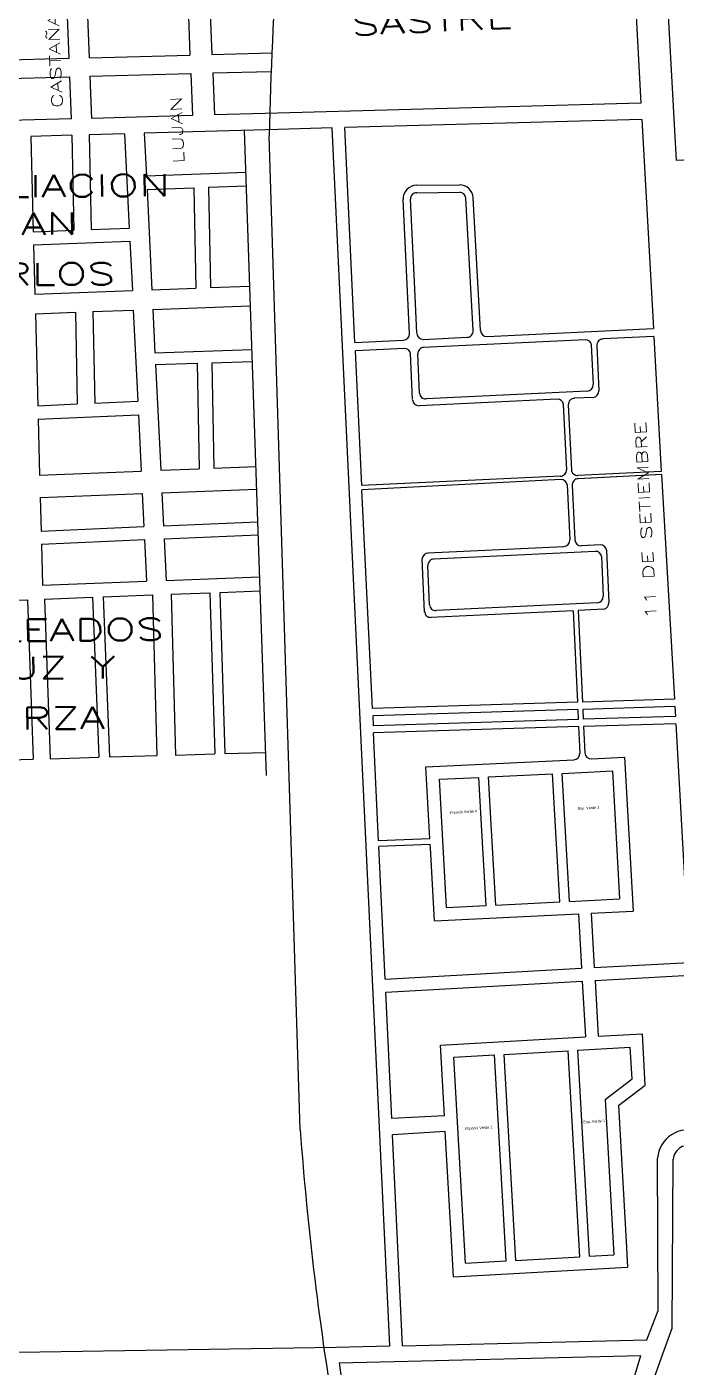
# Model space of a CAD drawing. Header units: millimetres. Extents: x 4374322 to 4409026, y 6503580 to 6534206.
# Drawn here: x 4390454 to 4391043, y 6519881 to 6521097 of the extents above; entities that cross this region are included whole.
import ezdxf

# ---------------------------------------------------------------- set-up
doc = ezdxf.new("R2010")
doc.units = ezdxf.units.MM
for name, color, linetype in [('FERROCARRIL', 252, 'VÍAS'), ('LINEA CALLE', 252, 'Continuous'), ('NOMBRE BARRIO', 8, 'Continuous'), ('NOMBRE CALLE', 252, 'Continuous')]:
    doc.layers.add(name, color=color, linetype=linetype)
doc.styles.add('ROMANS', font='romans')
doc.styles.add('style1', font='arial.ttf')
doc.linetypes.add('VÍAS', pattern='A,3.81,[130,ltypeshp.shx,S=6.35,R=0,X=0,Y=0],3.81', length=7.62)

msp = doc.modelspace()

# ---------------------------------------------------------------- linework, layer by layer
at = {"layer": 'FERROCARRIL', "ltscale": 0.3, "transparency": 33554687}
msp.add_line((4390702, 6520096.6), (4390673.9, 6520998.5), dxfattribs=at)
for centre, radius, start, end in [((4393915.1, 6520933.8), 3241.8, 175.8201, 178.8573), ((4393624, 6520314.3), 2930.1, 184.2612, 189.5804)]:
    msp.add_arc(centre, radius, start, end, dxfattribs=at)
at = {"layer": 'LINEA CALLE', "transparency": 33554687}
for p, q in [((4391003.9, 6521687), (4391043.1, 6520976)), ((4391001, 6521212.4), (4391011.1, 6521028.1)), ((4390492.4, 6521068.8), (4390490.4, 6521122)), ((4390510.9, 6521069.3), (4390508.8, 6521122.5)), ((4390600, 6521125.1), (4390602.1, 6521071.7)), ((4390619.8, 6521125.6), (4390622, 6521072.3)), ((4390383.1, 6521065.8), (4390492.4, 6521068.8)), ((4390510.9, 6521069.3), (4390602.1, 6521071.7)), ((4390622, 6521072.3), (4390676.3, 6521073.7)), ((4390622.7, 6521055.5), (4390675.6, 6521056.9)), ((4390383.7, 6521049), (4390493.1, 6521052)), ((4390494.6, 6521013.7), (4390493.1, 6521052)), ((4390511.5, 6521052.5), (4390602.8, 6521054.9)), ((4390513, 6521014.2), (4390511.5, 6521052.5)), ((4390602.8, 6521054.9), (4390604.3, 6521016.8)), ((4390622.7, 6521055.5), (4390624.2, 6521017.3)), ((4391011.1, 6521028.1), (4390681.9, 6521018.9)), ((4390494.6, 6521013.7), (4390385.1, 6521010.7)), ((4390604.3, 6521016.8), (4390513, 6521014.2)), ((4390681.9, 6521018.9), (4390624.2, 6521017.3)), ((4391012, 6521013.3), (4390742.5, 6521005.8)), ((4391012, 6521013.3), (4390742.5, 6521005.8)), ((4391012, 6521013.3), (4391022.4, 6520823.5)), ((4390494.9, 6520998.9), (4390457.8, 6520997.9)), ((4390457.8, 6520997.9), (4390460, 6520911.3)), ((4390494.9, 6520998.9), (4390496.6, 6520912.7)), ((4390542.8, 6521000.3), (4390510.7, 6520999.4)), ((4390510.7, 6520999.4), (4390512.5, 6520913.3)), ((4390542.8, 6521000.3), (4390547, 6520914.7)), ((4390682.1, 6521004.1), (4390560.6, 6521000.8)), ((4390560.6, 6521000.8), (4390562.5, 6520962)), ((4390651.3, 6521003.3), (4390671.3, 6520417.9)), ((4390730.9, 6521005.5), (4390682.1, 6521004.1)), ((4390730.9, 6521005.5), (4390682.1, 6521004.1)), ((4390783.2, 6519900.4), (4390730.9, 6521005.5)), ((4390783.2, 6519900.4), (4390730.9, 6521005.5)), ((4390751.7, 6520810.8), (4390742.5, 6521005.8)), ((4390751.7, 6520810.8), (4390742.5, 6521005.8)), ((4390562.5, 6520962), (4390652.6, 6520965.3)), ((4390563.1, 6520949.7), (4390605.6, 6520951.2)), ((4390563.1, 6520949.7), (4390567.6, 6520858.7)), ((4390605.6, 6520951.2), (4390607.3, 6520860.2)), ((4390618.9, 6520951.7), (4390653, 6520953)), ((4390618.9, 6520951.7), (4390620.6, 6520860.7)), ((4390807.7, 6520953.5), (4390846.5, 6520953.8)), ((4390807.7, 6520953.5), (4390846.5, 6520953.8)), ((4390807.7, 6520946.8), (4390846.5, 6520947.2)), ((4390807.7, 6520946.8), (4390846.5, 6520947.2)), ((4390801.1, 6520818.9), (4390795.4, 6520940.5)), ((4390801.1, 6520818.9), (4390795.4, 6520940.5)), ((4390805.9, 6520859.5), (4390802.1, 6520940.8)), ((4390805.9, 6520859.5), (4390802.1, 6520940.8)), ((4390858.9, 6520821.6), (4390852.3, 6520941.8)), ((4390858.9, 6520821.6), (4390852.3, 6520941.8)), ((4390865.6, 6520821.8), (4390858.9, 6520942.1)), ((4390865.6, 6520821.8), (4390858.9, 6520942.1)), ((4390460, 6520911.3), (4390496.6, 6520912.7)), ((4390512.5, 6520913.3), (4390547, 6520914.7)), ((4390460.3, 6520899.5), (4390547.6, 6520902.9)), ((4390460.3, 6520899.5), (4390461.5, 6520854.7)), ((4390547.6, 6520902.9), (4390549.8, 6520858)), ((4390620.6, 6520860.7), (4390656.1, 6520862)), ((4390461.5, 6520854.7), (4390549.8, 6520858)), ((4390567.6, 6520858.7), (4390607.3, 6520860.2)), ((4390807.8, 6520819.2), (4390805.9, 6520859.5)), ((4390807.8, 6520819.2), (4390805.9, 6520859.5)), ((4390461.9, 6520836.9), (4390498.1, 6520838.3)), ((4390498.1, 6520838.3), (4390499.8, 6520755.1)), ((4390514, 6520838.9), (4390550.6, 6520840.2)), ((4390514, 6520838.9), (4390515.7, 6520755.8)), ((4390550.6, 6520840.2), (4390554.7, 6520757.5)), ((4390568.4, 6520840.9), (4390656.7, 6520844.2)), ((4390568.4, 6520840.9), (4390570.3, 6520801.6)), ((4390461.9, 6520836.9), (4390464.1, 6520753.5)), ((4390751.7, 6520810.8), (4390795.7, 6520812.9)), ((4390751.7, 6520810.8), (4390795.7, 6520812.9)), ((4390813.7, 6520813.7), (4390853.5, 6520815.6)), ((4390813.7, 6520813.7), (4390853.5, 6520815.6)), ((4390960.6, 6520813.3), (4390813.8, 6520806.4)), ((4390960.6, 6520813.3), (4390813.8, 6520806.4)), ((4390871.5, 6520816.4), (4391022.4, 6520823.5)), ((4391022.8, 6520816.3), (4390976.7, 6520814.1)), ((4391022.8, 6520816.3), (4391029.5, 6520693.9)), ((4390570.3, 6520801.6), (4390658.1, 6520804.5)), ((4390796.7, 6520805.5), (4390752.1, 6520803.4)), ((4390796.7, 6520805.5), (4390752.1, 6520803.4)), ((4390757.9, 6520681.1), (4390752.1, 6520803.4)), ((4390757.9, 6520681.1), (4390752.1, 6520803.4)), ((4390803.9, 6520759), (4390802, 6520800.8)), ((4390803.9, 6520759), (4390802, 6520800.8)), ((4390966.1, 6520808.6), (4390967.8, 6520772.7)), ((4390966.1, 6520808.6), (4390967.8, 6520772.7)), ((4390971, 6520808.1), (4390973, 6520767.1)), ((4390971, 6520808.1), (4390973, 6520767.1)), ((4390570.9, 6520790.8), (4390608.5, 6520792.1)), ((4390570.9, 6520790.8), (4390575.5, 6520694.9)), ((4390608.5, 6520792.1), (4390610.3, 6520696.3)), ((4390621.8, 6520792.5), (4390658.4, 6520793.7)), ((4390621.8, 6520792.5), (4390623.6, 6520696.8)), ((4390810.3, 6520764.9), (4390808.7, 6520800.5)), ((4390810.3, 6520764.9), (4390808.7, 6520800.5)), ((4390962.4, 6520766.6), (4390816.3, 6520759.7)), ((4390962.4, 6520766.6), (4390816.3, 6520759.7)), ((4390464.1, 6520753.5), (4390499.8, 6520755.1)), ((4390515.7, 6520755.8), (4390554.7, 6520757.5)), ((4390935.1, 6520759.5), (4390809.9, 6520753.5)), ((4390935.1, 6520759.5), (4390809.9, 6520753.5)), ((4390940.7, 6520754.6), (4390943.5, 6520695.4)), ((4390940.7, 6520754.6), (4390943.5, 6520695.4)), ((4390945.2, 6520754.3), (4390948, 6520695.4)), ((4390945.2, 6520754.3), (4390948, 6520695.4)), ((4390967.5, 6520761), (4390950.9, 6520760.2)), ((4390967.5, 6520761), (4390950.9, 6520760.2)), ((4390464.4, 6520741.3), (4390555.3, 6520745.3)), ((4390464.4, 6520741.3), (4390465.7, 6520690.6)), ((4390555.3, 6520745.3), (4390557.8, 6520694.2)), ((4390465.7, 6520690.6), (4390557.8, 6520694.2)), ((4390575.5, 6520694.9), (4390610.3, 6520696.3)), ((4390623.6, 6520696.8), (4390661.7, 6520698.3)), ((4391029.5, 6520693.9), (4390954, 6520690.3)), ((4391029.5, 6520693.9), (4390954, 6520690.3)), ((4390938.2, 6520689.6), (4390757.9, 6520681.1)), ((4390938.2, 6520689.6), (4390757.9, 6520681.1)), ((4390938.6, 6520686.4), (4390758.1, 6520677.3)), ((4390938.6, 6520686.4), (4390758.1, 6520677.3)), ((4390944.2, 6520681.6), (4390946.5, 6520631.7)), ((4390944.2, 6520681.6), (4390946.5, 6520631.7)), ((4390948.7, 6520681.4), (4390951, 6520631.8)), ((4390948.7, 6520681.4), (4390951, 6520631.8)), ((4391030, 6520691), (4390954.3, 6520687.2)), ((4391029.7, 6520691), (4390954.3, 6520687.2)), ((4391029.7, 6520691), (4391041.5, 6520487.1)), ((4390466.2, 6520670.1), (4390558.8, 6520673.8)), ((4390466.2, 6520670.1), (4390467, 6520639.8)), ((4390558.8, 6520673.8), (4390560.2, 6520643.8)), ((4390576.5, 6520674.5), (4390662.4, 6520677.9)), ((4390576.5, 6520674.5), (4390578, 6520644.5)), ((4390767.5, 6520478.7), (4390758.1, 6520677.3)), ((4390767.5, 6520478.7), (4390758.1, 6520677.3)), ((4390467, 6520639.8), (4390560.2, 6520643.8)), ((4390578, 6520644.5), (4390663.4, 6520648.2)), ((4390467.3, 6520628), (4390560.8, 6520632)), ((4390560.8, 6520632), (4390562.6, 6520594.3)), ((4390578.6, 6520632.8), (4390663.8, 6520636.4)), ((4390578.6, 6520632.8), (4390580.4, 6520595)), ((4390467.3, 6520628), (4390468.2, 6520590.8)), ((4390941.1, 6520625.6), (4390817.8, 6520619.8)), ((4390941.1, 6520625.6), (4390817.8, 6520619.8)), ((4390969.7, 6520621.3), (4390822.9, 6520614.3)), ((4390969.7, 6520621.3), (4390822.9, 6520614.3)), ((4390974.3, 6520627.2), (4390957, 6520626.4)), ((4390974.3, 6520627.2), (4390957, 6520626.4)), ((4390979.8, 6520622.3), (4390982.1, 6520574.9)), ((4390979.8, 6520622.3), (4390982.1, 6520574.9)), ((4390814.9, 6520566.3), (4390812.7, 6520614.5)), ((4390814.9, 6520566.3), (4390812.7, 6520614.5)), ((4390819.4, 6520572.9), (4390817.7, 6520608.5)), ((4390819.4, 6520572.9), (4390817.7, 6520608.5)), ((4390975.2, 6520616.6), (4390976.9, 6520580.7)), ((4390975.2, 6520616.6), (4390976.9, 6520580.7)), ((4390468.2, 6520590.8), (4390562.6, 6520594.3)), ((4390580.4, 6520595), (4390665.1, 6520598.2)), ((4390523.4, 6520580.1), (4390568.2, 6520581.8)), ((4390568.2, 6520581.8), (4390572.1, 6520436)), ((4390585.1, 6520582.5), (4390620, 6520583.8)), ((4390585.1, 6520582.5), (4390589.1, 6520436.5)), ((4390620, 6520583.8), (4390624.6, 6520437.5)), ((4390629.2, 6520584.1), (4390665.6, 6520585.5)), ((4390629.2, 6520584.1), (4390633.8, 6520437.8)), ((4390404.9, 6520575.6), (4390454.8, 6520577.5)), ((4390454.8, 6520577.5), (4390460, 6520432.8)), ((4390470, 6520578.1), (4390513.7, 6520579.8)), ((4390470, 6520578.1), (4390475.3, 6520433.2)), ((4390513.7, 6520579.8), (4390519.4, 6520434.5)), ((4390523.4, 6520580.1), (4390529.1, 6520434.8)), ((4390971.5, 6520574.6), (4390825.4, 6520567.7)), ((4390971.5, 6520574.6), (4390825.4, 6520567.7)), ((4390949.6, 6520567.5), (4390820.4, 6520561.4)), ((4390949.6, 6520567.5), (4390820.4, 6520561.4)), ((4390949.6, 6520567.5), (4390953.5, 6520484.4)), ((4390949.6, 6520567.5), (4390953.5, 6520484.4)), ((4390977.1, 6520568.8), (4390954.1, 6520567.8)), ((4390977.1, 6520568.8), (4390954.1, 6520567.8)), ((4390954.1, 6520567.8), (4390958, 6520484.5)), ((4390954.1, 6520567.8), (4390958, 6520484.5)), ((4391041.5, 6520487.1), (4390958, 6520484.5)), ((4391041.5, 6520487.1), (4390958, 6520484.5)), ((4390953.5, 6520484.4), (4390767.5, 6520478.7)), ((4390953.5, 6520484.4), (4390767.5, 6520478.7)), ((4390953.8, 6520477.8), (4390767.8, 6520472.1)), ((4390953.8, 6520477.8), (4390767.8, 6520472.1)), ((4390953.8, 6520477.8), (4390954.3, 6520468.8)), ((4390953.8, 6520477.8), (4390954.3, 6520468.8)), ((4391041.8, 6520480.5), (4390958.3, 6520477.9)), ((4391041.8, 6520480.5), (4390958.3, 6520477.9)), ((4390958.3, 6520477.9), (4390958.8, 6520469)), ((4390958.3, 6520477.9), (4390958.8, 6520469)), ((4391041.8, 6520480.5), (4391042.3, 6520471.5)), ((4390767.8, 6520472.1), (4390768.2, 6520463.1)), ((4390954.3, 6520468.8), (4390768.2, 6520463.1)), ((4390954.3, 6520468.8), (4390768.2, 6520463.1)), ((4390954.6, 6520462.5), (4390768.5, 6520456.6)), ((4390954.6, 6520462.5), (4390768.5, 6520456.6)), ((4390954.6, 6520462.5), (4390955.7, 6520438.3)), ((4390954.6, 6520462.5), (4390955.7, 6520438.3)), ((4391042.3, 6520471.5), (4390958.8, 6520469)), ((4391042.3, 6520471.5), (4390958.8, 6520469)), ((4391042.7, 6520465), (4390959.1, 6520462.5)), ((4391042.7, 6520465), (4390959.1, 6520462.5)), ((4390959.1, 6520462.5), (4390960.2, 6520438.4)), ((4390959.1, 6520462.5), (4390960.2, 6520438.4)), ((4391042.7, 6520465), (4391054.7, 6520248.4)), ((4391042.7, 6520465), (4391054.7, 6520248.4)), ((4390773.2, 6520358.8), (4390768.5, 6520456.6)), ((4390773.2, 6520358.8), (4390768.5, 6520456.6)), ((4390529.1, 6520434.8), (4390572.1, 6520436)), ((4390589.1, 6520436.5), (4390624.6, 6520437.5)), ((4390633.8, 6520437.8), (4390670.6, 6520438.8)), ((4390407.6, 6520431.3), (4390460, 6520432.8)), ((4390475.3, 6520433.2), (4390519.4, 6520434.5)), ((4390819.6, 6520360.6), (4390816, 6520425.7)), ((4390819.6, 6520360.6), (4390816, 6520425.7)), ((4390996.2, 6520434.5), (4391004, 6520294.9)), ((4390996.2, 6520434.5), (4391004, 6520294.9)), ((4390828.3, 6520414.7), (4390864.1, 6520416.3)), ((4390828.3, 6520414.7), (4390864.1, 6520416.3)), ((4390834.8, 6520298.2), (4390828.3, 6520414.7)), ((4390834.8, 6520298.2), (4390828.3, 6520414.7)), ((4390866.9, 6520367.8), (4390864.1, 6520416.3)), ((4390866.9, 6520367.8), (4390864.1, 6520416.3)), ((4390872.9, 6520416.7), (4390931, 6520419.4)), ((4390872.9, 6520416.7), (4390931, 6520419.4)), ((4390875.6, 6520368.3), (4390872.9, 6520416.7)), ((4390875.6, 6520368.3), (4390872.9, 6520416.7)), ((4390933.7, 6520371.6), (4390931, 6520419.4)), ((4390933.7, 6520371.6), (4390931, 6520419.4)), ((4390939.7, 6520419.9), (4390962.8, 6520420.9)), ((4390939.7, 6520419.9), (4390962.8, 6520420.9)), ((4390946.2, 6520303.7), (4390939.7, 6520419.9)), ((4390946.2, 6520303.7), (4390939.7, 6520419.9)), ((4390962.8, 6520420.9), (4390985.2, 6520422.2)), ((4390962.8, 6520420.9), (4390985.2, 6520422.2)), ((4390985.2, 6520422.2), (4390991.8, 6520306)), ((4390985.2, 6520422.2), (4390991.8, 6520306)), ((4390870.7, 6520299.9), (4390866.9, 6520367.8)), ((4390870.7, 6520299.9), (4390866.9, 6520367.8)), ((4390879.4, 6520300.4), (4390875.6, 6520368.3)), ((4390879.4, 6520300.4), (4390875.6, 6520368.3)), ((4390937.5, 6520303.3), (4390933.7, 6520371.6)), ((4390937.5, 6520303.3), (4390933.7, 6520371.6)), ((4390819.6, 6520360.6), (4390773.2, 6520358.8)), ((4390819.6, 6520360.6), (4390773.2, 6520358.8)), ((4390819.9, 6520355.4), (4390773.4, 6520353.6)), ((4390819.9, 6520355.4), (4390773.4, 6520353.6)), ((4390779.1, 6520233.1), (4390773.4, 6520353.6)), ((4390779.1, 6520233.1), (4390773.4, 6520353.6)), ((4390820.1, 6520352.4), (4390819.9, 6520355.4)), ((4390820.1, 6520352.4), (4390819.9, 6520355.4)), ((4390823.8, 6520286), (4390820.1, 6520352.4)), ((4390823.8, 6520286), (4390820.1, 6520352.4)), ((4390879.4, 6520300.4), (4390937.5, 6520303.3)), ((4390879.4, 6520300.4), (4390937.5, 6520303.3)), ((4390946.2, 6520303.7), (4390991.8, 6520306)), ((4390946.2, 6520303.7), (4390991.8, 6520306)), ((4390823.8, 6520286), (4390954.4, 6520292.5)), ((4390823.8, 6520286), (4390954.4, 6520292.5)), ((4390834.8, 6520298.2), (4390870.7, 6520299.9)), ((4390834.8, 6520298.2), (4390870.7, 6520299.9)), ((4390954.4, 6520292.5), (4390957.2, 6520243.1)), ((4390954.4, 6520292.5), (4390957.2, 6520243.1)), ((4390966, 6520293), (4391004, 6520294.9)), ((4390966, 6520293), (4391004, 6520294.9)), ((4390966, 6520293), (4390968.8, 6520243.8)), ((4390966, 6520293), (4390968.8, 6520243.8)), ((4390779.1, 6520233.1), (4390957.2, 6520243.1)), ((4390779.1, 6520233.1), (4390957.2, 6520243.1)), ((4390968.8, 6520243.8), (4391054.7, 6520248.4)), ((4390968.8, 6520243.8), (4391054.7, 6520248.4)), ((4390968.8, 6520243.8), (4391054.7, 6520248.4)), ((4390968.8, 6520243.8), (4391054.7, 6520248.4)), ((4390779.7, 6520221.5), (4390957.8, 6520231.5)), ((4390779.7, 6520221.5), (4390957.8, 6520231.5)), ((4390957.8, 6520231.5), (4390960.7, 6520180.7)), ((4390957.8, 6520231.5), (4390960.7, 6520180.7)), ((4390969.5, 6520232.1), (4391055.4, 6520236.7)), ((4390969.5, 6520232.1), (4391055.4, 6520236.7)), ((4390969.5, 6520232.1), (4391055.4, 6520236.7)), ((4390969.5, 6520232.1), (4391055.4, 6520236.7)), ((4390969.5, 6520232.1), (4390972.3, 6520181.4)), ((4390969.5, 6520232.1), (4390972.3, 6520181.4)), ((4390785.1, 6520106.6), (4390779.7, 6520221.5)), ((4390785.1, 6520106.6), (4390779.7, 6520221.5)), ((4390829.2, 6520173.4), (4390960.7, 6520180.7)), ((4390829.2, 6520173.4), (4390960.7, 6520180.7)), ((4390972.3, 6520181.4), (4391012.4, 6520183.6)), ((4390972.3, 6520181.4), (4391012.4, 6520183.6)), ((4391015, 6520137.1), (4391012.4, 6520183.6)), ((4391015, 6520137.1), (4391012.4, 6520183.6)), ((4390832.8, 6520109.3), (4390829.2, 6520173.4)), ((4390832.8, 6520109.3), (4390829.2, 6520173.4)), ((4390953.8, 6520168.7), (4391001.4, 6520171.4)), ((4390953.8, 6520168.7), (4391001.4, 6520171.4)), ((4390964.3, 6519981.7), (4390953.8, 6520168.7)), ((4390964.3, 6519981.7), (4390953.8, 6520168.7)), ((4391003, 6520142.6), (4391001.4, 6520171.4)), ((4391003, 6520142.6), (4391001.4, 6520171.4)), ((4390841.5, 6520162.4), (4390878.3, 6520164.4)), ((4390841.5, 6520162.4), (4390878.3, 6520164.4)), ((4390852, 6519975.4), (4390841.5, 6520162.4)), ((4390852, 6519975.4), (4390841.5, 6520162.4)), ((4390888.8, 6519977.5), (4390878.3, 6520164.4)), ((4390888.8, 6519977.5), (4390878.3, 6520164.4)), ((4390887, 6520164.9), (4390945.1, 6520168.2)), ((4390887, 6520164.9), (4390945.1, 6520168.2)), ((4390897.5, 6519978), (4390887, 6520164.9)), ((4390897.5, 6519978), (4390887, 6520164.9)), ((4390955.6, 6519981.2), (4390945.1, 6520168.2)), ((4390955.6, 6519981.2), (4390945.1, 6520168.2)), ((4390978.7, 6520124), (4391003, 6520142.6)), ((4390978.7, 6520124), (4391003, 6520142.6)), ((4390990.6, 6520118.5), (4391015, 6520137.1)), ((4390990.6, 6520118.5), (4391015, 6520137.1)), ((4390978.7, 6520124), (4390986.6, 6519983)), ((4390978.7, 6520124), (4390986.6, 6519983)), ((4390832.8, 6520109.3), (4390785.1, 6520106.6)), ((4390832.8, 6520109.3), (4390785.1, 6520106.6)), ((4390990.6, 6520118.5), (4390997.6, 6519995.2)), ((4390990.6, 6520118.5), (4390997.6, 6519995.2)), ((4390833.6, 6520094.8), (4390785.8, 6520092)), ((4390833.6, 6520094.8), (4390785.8, 6520092)), ((4390794.9, 6519900.6), (4390785.8, 6520092)), ((4390794.9, 6519900.6), (4390785.8, 6520092)), ((4390838.3, 6520011.7), (4390833.6, 6520094.8)), ((4390838.3, 6520011.7), (4390833.6, 6520094.8)), ((4391026.7, 6519932.6), (4391026.1, 6520070.8)), ((4391039.4, 6519916.4), (4391040.3, 6520069.7)), ((4391039.4, 6519916.4), (4391040.3, 6520069.7)), ((4390841, 6519963.1), (4390838.3, 6520011.7)), ((4390841, 6519963.1), (4390838.3, 6520011.7)), ((4390997.6, 6519995.2), (4390998.9, 6519972)), ((4390997.6, 6519995.2), (4390998.9, 6519972)), ((4390852, 6519975.4), (4390888.8, 6519977.5)), ((4390852, 6519975.4), (4390888.8, 6519977.5)), ((4390897.5, 6519978), (4390955.6, 6519981.2)), ((4390897.5, 6519978), (4390955.6, 6519981.2)), ((4390964.3, 6519981.7), (4390986.6, 6519983)), ((4390964.3, 6519981.7), (4390986.6, 6519983)), ((4390841, 6519963.1), (4390998.9, 6519972)), ((4390841, 6519963.1), (4390998.9, 6519972)), ((4391016.4, 6519906), (4391026.7, 6519932.6)), ((4391016.4, 6519906), (4391026.7, 6519932.6)), ((4391030.9, 6519893.1), (4391039.4, 6519916.4)), ((4391030.9, 6519893.1), (4391039.4, 6519916.4)), ((4390794.9, 6519900.6), (4391016.4, 6519906)), ((4390794.9, 6519900.6), (4391016.4, 6519906)), ((4390338, 6519893), (4390734.6, 6519899.2)), ((4390734.6, 6519899.2), (4390783.2, 6519900.4)), ((4390734.6, 6519899.2), (4390783.2, 6519900.4)), ((4390737.4, 6519884.9), (4391010.9, 6519891.6)), ((4390996.8, 6519843.8), (4391010.9, 6519891.6)), ((4390996.8, 6519843.8), (4391010.9, 6519891.6)), ((4391006.8, 6519825.5), (4391030.9, 6519893.1)), ((4391006.8, 6519825.5), (4391030.9, 6519893.1)), ((4390737.4, 6519884.9), (4390751.4, 6519781.1)), ((4390737.4, 6519884.9), (4390751.4, 6519781.1))]:
    msp.add_line(p, q, dxfattribs=at)
at = {"layer": 'LINEA CALLE', "ltscale": 1.5, "transparency": 33554687}
for p, q in [((4390816, 6520425.7), (4390950.3, 6520432.2)), ((4390816, 6520425.7), (4390950.3, 6520432.2)), ((4390966.2, 6520433), (4390996.2, 6520434.5)), ((4390966.2, 6520433), (4390996.2, 6520434.5))]:
    msp.add_line(p, q, dxfattribs=at)
at = {"layer": 'LINEA CALLE', "transparency": 33554687}
msp.add_lwpolyline([(4391432.3, 6520993.9), (4391043.1, 6520976)], dxfattribs=at)
for centre, radius, start, end in [((4391813.5, 6521644.5), 1237.2, 77.3568, 77.3568), ((4390807.8, 6520941.1), 12.4, 90.5074, 182.6772), ((4390807.8, 6520941.1), 12.4, 90.5074, 182.6772), ((4390807.8, 6520941.1), 5.7, 90.5074, 182.6772), ((4390807.8, 6520941.1), 5.7, 90.5074, 182.6772), ((4390846.6, 6520941.5), 12.4, 3.171, 90.5074), ((4390846.6, 6520941.5), 12.4, 3.171, 90.5074), ((4390846.6, 6520941.5), 5.7, 3.171, 90.5074), ((4390846.6, 6520941.5), 5.7, 3.171, 90.5074), ((4390795.4, 6520818.6), 5.7, 272.6772, 2.6772), ((4390795.4, 6520818.6), 5.7, 272.6772, 2.6772), ((4390813.5, 6520819.4), 5.7, 182.6772, 272.6772), ((4390813.5, 6520819.4), 5.7, 182.6772, 272.6772), ((4390853.2, 6520821.3), 5.7, 272.6772, 3.171), ((4390853.2, 6520821.3), 5.7, 272.6772, 3.171), ((4390871.3, 6520822.1), 5.7, 183.171, 272.6772), ((4390871.3, 6520822.1), 5.7, 183.171, 272.6772), ((4390961, 6520808.2), 5.17, 5.3095, 94.6003), ((4390961, 6520808.2), 5.17, 5.3095, 94.6003), ((4390976.8, 6520808.3), 5.73, 90.7836, 182.5643), ((4390976.8, 6520808.3), 5.73, 90.7836, 182.5643), ((4390796.8, 6520800.3), 5.22, 5.5309, 94.0538), ((4390796.8, 6520800.3), 5.22, 5.5309, 94.0538), ((4390814.3, 6520800.7), 5.65, 89.9734, 182.8957), ((4390814.3, 6520800.7), 5.65, 89.9734, 182.8957), ((4390815.9, 6520765.2), 5.6, 182.2619, 273.6794), ((4390815.9, 6520765.2), 5.6, 182.2619, 273.6794), ((4390962, 6520772.4), 5.81, 273.764, 2.7199), ((4390962, 6520772.4), 5.81, 273.764, 2.7199), ((4390967.2, 6520766.8), 5.81, 273.764, 2.7199), ((4390967.2, 6520766.8), 5.81, 273.764, 2.7199), ((4390809.7, 6520759.3), 5.82, 183.1612, 271.5025), ((4390809.7, 6520759.3), 5.82, 183.1612, 271.5025), ((4390935.3, 6520754), 5.46, 6.5594, 91.5419), ((4390935.3, 6520754), 5.46, 6.5594, 91.5419), ((4390950.9, 6520754.5), 5.67, 90.1496, 182.8236), ((4390950.9, 6520754.5), 5.67, 90.1496, 182.8236), ((4390937.9, 6520695.2), 5.64, 272.0339, 3.438), ((4390937.9, 6520695.2), 5.64, 272.0339, 3.438), ((4390953.4, 6520695.7), 5.42, 181.9342, 275.6707), ((4390953.4, 6520695.7), 5.42, 181.9342, 275.6707), ((4390938.8, 6520681), 5.44, 6.5044, 91.4744), ((4390938.8, 6520681), 5.44, 6.5044, 91.4744), ((4390954.3, 6520681.6), 5.62, 89.9179, 183.3758), ((4390940.7, 6520631.5), 5.84, 274.0113, 2.6169), ((4390940.7, 6520631.5), 5.84, 274.0113, 2.6169), ((4390956.8, 6520632.1), 5.75, 183.6441, 272.4808), ((4390956.8, 6520632.1), 5.75, 183.6441, 272.4808), ((4390818.3, 6520614.2), 5.65, 89.9734, 176.9265), ((4390818.3, 6520614.2), 5.65, 89.9734, 176.9265), ((4390970.1, 6520616.2), 5.17, 5.3095, 94.6003), ((4390970.1, 6520616.2), 5.17, 5.3095, 94.6003), ((4390974.3, 6520621.6), 5.59, 7.1048, 90.2068), ((4390974.3, 6520621.6), 5.59, 7.1048, 90.2068), ((4390823.4, 6520608.7), 5.65, 89.9734, 182.8957), ((4390823.4, 6520608.7), 5.65, 89.9734, 182.8957), ((4390825, 6520573.2), 5.6, 182.2619, 273.6794), ((4390825, 6520573.2), 5.6, 182.2619, 273.6794), ((4390971.1, 6520580.4), 5.81, 273.764, 2.7199), ((4390971.1, 6520580.4), 5.81, 273.764, 2.7199), ((4390976.3, 6520574.6), 5.81, 278.0961, 2.7199), ((4390976.3, 6520574.6), 5.81, 278.0961, 2.7199), ((4390820.3, 6520566.9), 5.44, 179.0536, 274.4188), ((4390820.3, 6520566.9), 5.44, 179.0536, 274.4188), ((4390949.9, 6520438), 5.81, 273.6966, 2.748), ((4390949.9, 6520438), 5.81, 273.6966, 2.748), ((4390966, 6520438.8), 5.77, 183.7284, 272.2766), ((4390966, 6520438.8), 5.77, 183.7284, 272.2766), ((4391054, 6520068.6), 27.9, 70.6643, 175.4136), ((4391054.5, 6520068.3), 14.2, 68.5642, 174.4601)]:
    msp.add_arc(centre, radius, start, end, dxfattribs=at)

# ---------------------------------------------------------------- texts
at = {"layer": 'LINEA CALLE', "transparency": 33554687, "style": 'style1'}
for s, p in [('Esp. Verde 3', (4390953.8, 6520386.8)), ('Esp. Verde 3', (4390953.8, 6520386.8)), ('Espacio Verde 4', (4390837.6, 6520383.1)), ('Espacio Verde 4', (4390837.6, 6520383.1)), ('Espacio Verde 2', (4390851.6, 6520096.4)), ('Espacio Verde 2', (4390851.6, 6520096.4)), ('Esp. Verde 1', (4390959, 6520102.4)), ('Esp. Verde 1', (4390959, 6520102.4))]:
    msp.add_text(s, height=2.425, rotation=3.2109, dxfattribs=at).set_placement(p)
at = {"layer": 'NOMBRE BARRIO', "transparency": 33554687, "style": 'ROMANS', "width": 1.5}
for s, rotation, p in [('SASTRE', 2.7849, (4390748.9, 6521089.2)), ('AMPLIACION', 0.4355, (4390354, 6520942)), ('SAN', 0.4355, (4390423.1, 6520908.3)), ('CARLOS', 0.4355, (4390381.6, 6520862.2)), ('EMPLEADOS ', 0.4355, (4390346, 6520539)), ('LUZ Y', 0.4355, (4390415.1, 6520505.3)), ('FUERZA', 0.4355, (4390373.6, 6520459.2))]:
    msp.add_text(s, height=20, rotation=rotation, dxfattribs=at).set_placement(p)
at = {"layer": 'NOMBRE CALLE', "transparency": 33554687, "style": 'ROMANS', "width": 1.5}
for s, rotation, p in [('CASTAÑARES', 92.565, (4390486.7, 6521023.8)), ('LUJAN', 92.565, (4390597, 6520973.4)), ('11 DE SETIEMBRE', 93.1409, (4391025.3, 6520560.4))]:
    msp.add_text(s, height=10, rotation=rotation, dxfattribs=at).set_placement(p)

doc.saveas('drawing.dxf')
